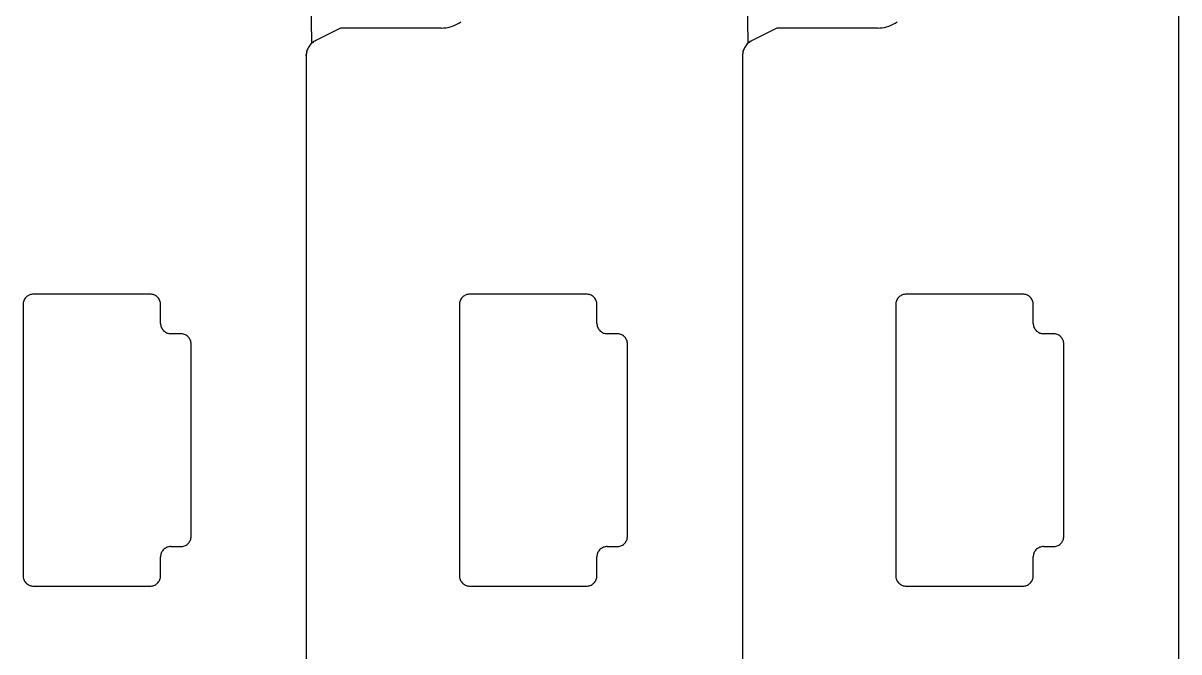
# Model space of a CAD drawing. Extents: x -22.1 to 21.9, y -13.2 to 13.2.
# Drawn here: x 10.696 to 12.02, y 2.646 to 3.367 of the extents above; entities that cross this region are included whole.
import ezdxf

# ---------------------------------------------------------------- set-up
doc = ezdxf.new("R2010")
doc.units = 0
doc.header["$MEASUREMENT"] = 0
doc.layers.get('0').update_dxf_attribs({"linetype": 'CONTINUOUS'})

msp = doc.modelspace()

# ---------------------------------------------------------------- linework, layer by layer
for p, q in [((11.0267, 3.3442), (11.0203, 3.834)), ((11.5267, 3.3442), (11.5203, 3.834)), ((12.0203, 1.9442), (12.0203, 3.834)), ((11.1879, 3.3638), (11.1904, 3.3647)), ((11.1904, 3.3647), (11.1928, 3.3659)), ((11.1928, 3.3659), (11.1951, 3.3672)), ((11.1951, 3.3672), (11.1974, 3.3686)), ((11.6879, 3.3638), (11.6904, 3.3647)), ((11.6904, 3.3647), (11.6928, 3.3659)), ((11.6928, 3.3659), (11.6951, 3.3672)), ((11.6951, 3.3672), (11.6974, 3.3686)), ((11.0597, 3.3615), (11.0312, 3.3473)), ((11.1748, 3.3615), (11.0597, 3.3615)), ((11.1748, 3.3615), (11.1775, 3.3616)), ((11.1775, 3.3616), (11.1801, 3.3619)), ((11.1801, 3.3619), (11.1828, 3.3623)), ((11.1828, 3.3623), (11.1854, 3.363)), ((11.1854, 3.363), (11.1879, 3.3638)), ((11.5597, 3.3615), (11.5312, 3.3473)), ((11.6748, 3.3615), (11.5597, 3.3615)), ((11.6748, 3.3615), (11.6775, 3.3616)), ((11.6775, 3.3616), (11.6801, 3.3619)), ((11.6801, 3.3619), (11.6828, 3.3623)), ((11.6828, 3.3623), (11.6854, 3.363)), ((11.6854, 3.363), (11.6879, 3.3638)), ((11.021, 3.3351), (11.022, 3.3376)), ((11.022, 3.3376), (11.0215, 3.3364)), ((11.0226, 3.3389), (11.022, 3.3376)), ((11.0232, 3.34), (11.0226, 3.3389)), ((11.024, 3.3412), (11.0232, 3.34)), ((11.0248, 3.3422), (11.024, 3.3412)), ((11.0257, 3.3433), (11.0248, 3.3422)), ((11.0267, 3.3442), (11.0257, 3.3433)), ((11.0277, 3.3451), (11.0267, 3.3442)), ((11.0288, 3.3459), (11.0277, 3.3451)), ((11.03, 3.3466), (11.0288, 3.3459)), ((11.0312, 3.3473), (11.03, 3.3466)), ((11.521, 3.3351), (11.522, 3.3376)), ((11.522, 3.3376), (11.5215, 3.3364)), ((11.5226, 3.3389), (11.522, 3.3376)), ((11.5232, 3.34), (11.5226, 3.3389)), ((11.524, 3.3412), (11.5232, 3.34)), ((11.5248, 3.3422), (11.524, 3.3412)), ((11.5257, 3.3433), (11.5248, 3.3422)), ((11.5267, 3.3442), (11.5257, 3.3433)), ((11.5277, 3.3451), (11.5267, 3.3442)), ((11.5288, 3.3459), (11.5277, 3.3451)), ((11.53, 3.3466), (11.5288, 3.3459)), ((11.5312, 3.3473), (11.53, 3.3466)), ((11.0205, 3.3324), (11.0203, 3.331)), ((11.0203, 3.3297), (11.0205, 3.3324)), ((11.0203, 3.331), (11.0203, 3.3297)), ((11.0203, 3.3297), (11.0203, 2.4485)), ((11.0207, 3.3337), (11.0205, 3.3324)), ((11.021, 3.3351), (11.0207, 3.3337)), ((11.0215, 3.3364), (11.021, 3.3351)), ((11.5205, 3.3324), (11.5203, 3.331)), ((11.5203, 3.331), (11.5203, 3.3297)), ((11.5203, 3.3297), (11.5203, 2.4485)), ((11.5207, 3.3337), (11.5205, 3.3324)), ((11.521, 3.3351), (11.5207, 3.3337)), ((11.5215, 3.3364), (11.521, 3.3351)), ((10.6961, 3.0468), (10.6959, 3.0457)), ((10.6963, 3.0478), (10.6961, 3.0468)), ((10.6967, 3.0489), (10.6963, 3.0478)), ((10.6971, 3.0499), (10.6967, 3.0489)), ((10.6976, 3.0508), (10.6971, 3.0499)), ((10.6983, 3.0517), (10.6976, 3.0508)), ((10.699, 3.0526), (10.6983, 3.0517)), ((10.6997, 3.0533), (10.699, 3.0526)), ((10.7006, 3.054), (10.6997, 3.0533)), ((10.7015, 3.0547), (10.7006, 3.054)), ((10.7024, 3.0552), (10.7015, 3.0547)), ((10.7034, 3.0556), (10.7024, 3.0552)), ((10.7045, 3.056), (10.7034, 3.0556)), ((10.7055, 3.0562), (10.7045, 3.056)), ((10.7066, 3.0564), (10.7055, 3.0562)), ((10.7077, 3.0564), (10.7066, 3.0564)), ((10.8415, 3.0564), (10.7077, 3.0564)), ((10.8426, 3.0564), (10.8415, 3.0564)), ((10.8437, 3.0562), (10.8426, 3.0564)), ((10.8448, 3.056), (10.8437, 3.0562)), ((10.8458, 3.0556), (10.8448, 3.056)), ((10.8468, 3.0552), (10.8458, 3.0556)), ((10.8478, 3.0547), (10.8468, 3.0552)), ((10.8487, 3.054), (10.8478, 3.0547)), ((10.8495, 3.0533), (10.8487, 3.054)), ((10.8503, 3.0526), (10.8495, 3.0533)), ((10.851, 3.0517), (10.8503, 3.0526)), ((10.8516, 3.0508), (10.851, 3.0517)), ((10.8521, 3.0499), (10.8516, 3.0508)), ((10.8526, 3.0489), (10.8521, 3.0499)), ((10.8529, 3.0478), (10.8526, 3.0489)), ((10.8532, 3.0468), (10.8529, 3.0478)), ((10.8533, 3.0457), (10.8532, 3.0468)), ((11.1961, 3.0468), (11.1959, 3.0457)), ((11.1963, 3.0478), (11.1961, 3.0468)), ((11.1967, 3.0489), (11.1963, 3.0478)), ((11.1971, 3.0499), (11.1967, 3.0489)), ((11.1976, 3.0508), (11.1971, 3.0499)), ((11.1983, 3.0517), (11.1976, 3.0508)), ((11.199, 3.0526), (11.1983, 3.0517)), ((11.1997, 3.0533), (11.199, 3.0526)), ((11.2006, 3.054), (11.1997, 3.0533)), ((11.2015, 3.0547), (11.2006, 3.054)), ((11.2024, 3.0552), (11.2015, 3.0547)), ((11.2034, 3.0556), (11.2024, 3.0552)), ((11.2045, 3.056), (11.2034, 3.0556)), ((11.2055, 3.0562), (11.2045, 3.056)), ((11.2066, 3.0564), (11.2055, 3.0562)), ((11.2077, 3.0564), (11.2066, 3.0564)), ((11.3415, 3.0564), (11.2077, 3.0564)), ((11.3426, 3.0564), (11.3415, 3.0564)), ((11.3437, 3.0562), (11.3426, 3.0564)), ((11.3448, 3.056), (11.3437, 3.0562)), ((11.3458, 3.0556), (11.3448, 3.056)), ((11.3468, 3.0552), (11.3458, 3.0556)), ((11.3478, 3.0547), (11.3468, 3.0552)), ((11.3487, 3.054), (11.3478, 3.0547)), ((11.3495, 3.0533), (11.3487, 3.054)), ((11.3503, 3.0526), (11.3495, 3.0533)), ((11.351, 3.0517), (11.3503, 3.0526)), ((11.3516, 3.0508), (11.351, 3.0517)), ((11.3521, 3.0499), (11.3516, 3.0508)), ((11.3526, 3.0489), (11.3521, 3.0499)), ((11.3529, 3.0478), (11.3526, 3.0489)), ((11.3532, 3.0468), (11.3529, 3.0478)), ((11.3533, 3.0457), (11.3532, 3.0468)), ((11.6961, 3.0468), (11.6959, 3.0457)), ((11.6963, 3.0478), (11.6961, 3.0468)), ((11.6967, 3.0489), (11.6963, 3.0478)), ((11.6971, 3.0499), (11.6967, 3.0489)), ((11.6976, 3.0508), (11.6971, 3.0499)), ((11.6983, 3.0517), (11.6976, 3.0508)), ((11.699, 3.0526), (11.6983, 3.0517)), ((11.6997, 3.0533), (11.699, 3.0526)), ((11.7006, 3.054), (11.6997, 3.0533)), ((11.7015, 3.0547), (11.7006, 3.054)), ((11.7024, 3.0552), (11.7015, 3.0547)), ((11.7034, 3.0556), (11.7024, 3.0552)), ((11.7045, 3.056), (11.7034, 3.0556)), ((11.7055, 3.0562), (11.7045, 3.056)), ((11.7066, 3.0564), (11.7055, 3.0562)), ((11.7077, 3.0564), (11.7066, 3.0564)), ((11.8415, 3.0564), (11.7077, 3.0564)), ((11.8426, 3.0564), (11.8415, 3.0564)), ((11.8437, 3.0562), (11.8426, 3.0564)), ((11.8448, 3.056), (11.8437, 3.0562)), ((11.8458, 3.0556), (11.8448, 3.056)), ((11.8468, 3.0552), (11.8458, 3.0556)), ((11.8478, 3.0547), (11.8468, 3.0552)), ((11.8487, 3.054), (11.8478, 3.0547)), ((11.8495, 3.0533), (11.8487, 3.054)), ((11.8503, 3.0526), (11.8495, 3.0533)), ((11.851, 3.0517), (11.8503, 3.0526)), ((11.8516, 3.0508), (11.851, 3.0517)), ((11.8521, 3.0499), (11.8516, 3.0508)), ((11.8526, 3.0489), (11.8521, 3.0499)), ((11.8529, 3.0478), (11.8526, 3.0489)), ((11.8532, 3.0468), (11.8529, 3.0478)), ((11.8533, 3.0457), (11.8532, 3.0468)), ((10.6959, 3.0457), (10.6959, 3.0446)), ((10.6959, 3.0446), (10.6959, 2.7336)), ((10.8534, 3.0446), (10.8533, 3.0457)), ((10.8534, 3.023), (10.8534, 3.0446)), ((11.1959, 3.0457), (11.1959, 3.0446)), ((11.1959, 3.0446), (11.1959, 2.7336)), ((11.3534, 3.0446), (11.3533, 3.0457)), ((11.3534, 3.023), (11.3534, 3.0446)), ((11.6959, 3.0457), (11.6959, 3.0446)), ((11.6959, 3.0446), (11.6959, 2.7336)), ((11.8534, 3.0446), (11.8533, 3.0457)), ((11.8534, 3.023), (11.8534, 3.0446)), ((10.8534, 3.023), (10.8534, 3.0219)), ((10.8534, 3.0219), (10.8536, 3.0208)), ((10.8536, 3.0208), (10.8538, 3.0197)), ((10.8538, 3.0197), (10.8542, 3.0187)), ((11.3534, 3.023), (11.3534, 3.0219)), ((11.3534, 3.0219), (11.3536, 3.0208)), ((11.3536, 3.0208), (11.3538, 3.0197)), ((11.3538, 3.0197), (11.3542, 3.0187)), ((11.8534, 3.023), (11.8534, 3.0219)), ((11.8534, 3.0219), (11.8536, 3.0208)), ((11.8536, 3.0208), (11.8538, 3.0197)), ((11.8538, 3.0197), (11.8542, 3.0187)), ((10.8542, 3.0187), (10.8546, 3.0177)), ((10.8546, 3.0177), (10.8551, 3.0167)), ((10.8551, 3.0167), (10.8557, 3.0158)), ((10.8557, 3.0158), (10.8564, 3.015)), ((10.8564, 3.015), (10.8572, 3.0142)), ((10.8572, 3.0142), (10.8581, 3.0135)), ((10.8581, 3.0135), (10.859, 3.0129)), ((10.859, 3.0129), (10.8599, 3.0124)), ((10.8599, 3.0124), (10.8609, 3.0119)), ((10.8609, 3.0119), (10.8619, 3.0116)), ((10.8619, 3.0116), (10.863, 3.0113)), ((10.863, 3.0113), (10.8641, 3.0112)), ((10.8641, 3.0112), (10.8652, 3.0111)), ((10.8765, 3.0111), (10.8652, 3.0111)), ((10.8776, 3.0111), (10.8765, 3.0111)), ((10.8787, 3.0109), (10.8776, 3.0111)), ((10.8798, 3.0107), (10.8787, 3.0109)), ((10.8808, 3.0103), (10.8798, 3.0107)), ((10.8818, 3.0099), (10.8808, 3.0103)), ((10.8828, 3.0094), (10.8818, 3.0099)), ((10.8837, 3.0088), (10.8828, 3.0094)), ((10.8845, 3.0081), (10.8837, 3.0088)), ((10.8853, 3.0073), (10.8845, 3.0081)), ((10.886, 3.0065), (10.8853, 3.0073)), ((10.8866, 3.0056), (10.886, 3.0065)), ((11.3542, 3.0187), (11.3546, 3.0177)), ((11.3546, 3.0177), (11.3551, 3.0167)), ((11.3551, 3.0167), (11.3557, 3.0158)), ((11.3557, 3.0158), (11.3564, 3.015)), ((11.3564, 3.015), (11.3572, 3.0142)), ((11.3572, 3.0142), (11.3581, 3.0135)), ((11.3581, 3.0135), (11.359, 3.0129)), ((11.359, 3.0129), (11.3599, 3.0124)), ((11.3599, 3.0124), (11.3609, 3.0119)), ((11.3609, 3.0119), (11.3619, 3.0116)), ((11.3619, 3.0116), (11.363, 3.0113)), ((11.363, 3.0113), (11.3641, 3.0112)), ((11.3641, 3.0112), (11.3652, 3.0111)), ((11.3765, 3.0111), (11.3652, 3.0111)), ((11.3776, 3.0111), (11.3765, 3.0111)), ((11.3787, 3.0109), (11.3776, 3.0111)), ((11.3798, 3.0107), (11.3787, 3.0109)), ((11.3808, 3.0103), (11.3798, 3.0107)), ((11.3818, 3.0099), (11.3808, 3.0103)), ((11.3828, 3.0094), (11.3818, 3.0099)), ((11.3837, 3.0088), (11.3828, 3.0094)), ((11.3845, 3.0081), (11.3837, 3.0088)), ((11.3853, 3.0073), (11.3845, 3.0081)), ((11.386, 3.0065), (11.3853, 3.0073)), ((11.3866, 3.0056), (11.386, 3.0065)), ((11.8542, 3.0187), (11.8546, 3.0177)), ((11.8546, 3.0177), (11.8551, 3.0167)), ((11.8551, 3.0167), (11.8557, 3.0158)), ((11.8557, 3.0158), (11.8564, 3.015)), ((11.8564, 3.015), (11.8572, 3.0142)), ((11.8572, 3.0142), (11.8581, 3.0135)), ((11.8581, 3.0135), (11.859, 3.0129)), ((11.859, 3.0129), (11.8599, 3.0124)), ((11.8599, 3.0124), (11.8609, 3.0119)), ((11.8609, 3.0119), (11.8619, 3.0116)), ((11.8619, 3.0116), (11.863, 3.0113)), ((11.863, 3.0113), (11.8641, 3.0112)), ((11.8641, 3.0112), (11.8652, 3.0111)), ((11.8765, 3.0111), (11.8652, 3.0111)), ((11.8776, 3.0111), (11.8765, 3.0111)), ((11.8787, 3.0109), (11.8776, 3.0111)), ((11.8798, 3.0107), (11.8787, 3.0109)), ((11.8808, 3.0103), (11.8798, 3.0107)), ((11.8818, 3.0099), (11.8808, 3.0103)), ((11.8828, 3.0094), (11.8818, 3.0099)), ((11.8837, 3.0088), (11.8828, 3.0094)), ((11.8845, 3.0081), (11.8837, 3.0088)), ((11.8853, 3.0073), (11.8845, 3.0081)), ((11.886, 3.0065), (11.8853, 3.0073)), ((11.8866, 3.0056), (11.886, 3.0065)), ((10.8871, 3.0046), (10.8866, 3.0056)), ((10.8876, 3.0036), (10.8871, 3.0046)), ((10.8879, 3.0026), (10.8876, 3.0036)), ((10.8882, 3.0015), (10.8879, 3.0026)), ((10.8883, 3.0004), (10.8882, 3.0015)), ((10.8884, 2.9993), (10.8883, 3.0004)), ((10.8884, 2.7789), (10.8884, 2.9993)), ((11.3871, 3.0046), (11.3866, 3.0056)), ((11.3876, 3.0036), (11.3871, 3.0046)), ((11.3879, 3.0026), (11.3876, 3.0036)), ((11.3882, 3.0015), (11.3879, 3.0026)), ((11.3883, 3.0004), (11.3882, 3.0015)), ((11.3884, 2.9993), (11.3883, 3.0004)), ((11.3884, 2.7789), (11.3884, 2.9993)), ((11.8871, 3.0046), (11.8866, 3.0056)), ((11.8876, 3.0036), (11.8871, 3.0046)), ((11.8879, 3.0026), (11.8876, 3.0036)), ((11.8882, 3.0015), (11.8879, 3.0026)), ((11.8883, 3.0004), (11.8882, 3.0015)), ((11.8884, 2.9993), (11.8883, 3.0004)), ((11.8884, 2.7789), (11.8884, 2.9993)), ((10.8808, 2.7678), (10.8818, 2.7683)), ((10.8818, 2.7683), (10.8828, 2.7688)), ((10.8828, 2.7688), (10.8837, 2.7694)), ((10.8837, 2.7694), (10.8845, 2.7701)), ((10.8845, 2.7701), (10.8853, 2.7709)), ((10.8853, 2.7709), (10.886, 2.7717)), ((10.886, 2.7717), (10.8866, 2.7726)), ((10.8866, 2.7726), (10.8871, 2.7736)), ((10.8871, 2.7736), (10.8876, 2.7746)), ((10.8876, 2.7746), (10.8879, 2.7756)), ((10.8879, 2.7756), (10.8882, 2.7767)), ((10.8882, 2.7767), (10.8883, 2.7778)), ((10.8883, 2.7778), (10.8884, 2.7789)), ((11.3808, 2.7678), (11.3818, 2.7683)), ((11.3818, 2.7683), (11.3828, 2.7688)), ((11.3828, 2.7688), (11.3837, 2.7694)), ((11.3837, 2.7694), (11.3845, 2.7701)), ((11.3845, 2.7701), (11.3853, 2.7709)), ((11.3853, 2.7709), (11.386, 2.7717)), ((11.386, 2.7717), (11.3866, 2.7726)), ((11.3866, 2.7726), (11.3871, 2.7736)), ((11.3871, 2.7736), (11.3876, 2.7746)), ((11.3876, 2.7746), (11.3879, 2.7756)), ((11.3879, 2.7756), (11.3882, 2.7767)), ((11.3882, 2.7767), (11.3883, 2.7778)), ((11.3883, 2.7778), (11.3884, 2.7789)), ((11.8808, 2.7678), (11.8818, 2.7683)), ((11.8818, 2.7683), (11.8828, 2.7688)), ((11.8828, 2.7688), (11.8837, 2.7694)), ((11.8837, 2.7694), (11.8845, 2.7701)), ((11.8845, 2.7701), (11.8853, 2.7709)), ((11.8853, 2.7709), (11.886, 2.7717)), ((11.886, 2.7717), (11.8866, 2.7726)), ((11.8866, 2.7726), (11.8871, 2.7736)), ((11.8871, 2.7736), (11.8876, 2.7746)), ((11.8876, 2.7746), (11.8879, 2.7756)), ((11.8879, 2.7756), (11.8882, 2.7767)), ((11.8882, 2.7767), (11.8883, 2.7778)), ((11.8883, 2.7778), (11.8884, 2.7789)), ((10.8536, 2.7574), (10.8534, 2.7563)), ((10.8534, 2.7563), (10.8534, 2.7552)), ((10.8534, 2.7336), (10.8534, 2.7552)), ((10.8538, 2.7585), (10.8536, 2.7574)), ((10.8542, 2.7595), (10.8538, 2.7585)), ((10.8546, 2.7605), (10.8542, 2.7595)), ((10.8551, 2.7615), (10.8546, 2.7605)), ((10.8557, 2.7624), (10.8551, 2.7615)), ((10.8564, 2.7632), (10.8557, 2.7624)), ((10.8572, 2.764), (10.8564, 2.7632)), ((10.8581, 2.7647), (10.8572, 2.764)), ((10.859, 2.7653), (10.8581, 2.7647)), ((10.8599, 2.7658), (10.859, 2.7653)), ((10.8609, 2.7663), (10.8599, 2.7658)), ((10.8619, 2.7666), (10.8609, 2.7663)), ((10.863, 2.7668), (10.8619, 2.7666)), ((10.8641, 2.767), (10.863, 2.7668)), ((10.8652, 2.7671), (10.8641, 2.767)), ((10.8652, 2.7671), (10.8765, 2.7671)), ((10.8765, 2.7671), (10.8776, 2.7671)), ((10.8776, 2.7671), (10.8787, 2.7673)), ((10.8787, 2.7673), (10.8798, 2.7675)), ((10.8798, 2.7675), (10.8808, 2.7678)), ((11.3536, 2.7574), (11.3534, 2.7563)), ((11.3534, 2.7563), (11.3534, 2.7552)), ((11.3534, 2.7336), (11.3534, 2.7552)), ((11.3538, 2.7585), (11.3536, 2.7574)), ((11.3542, 2.7595), (11.3538, 2.7585)), ((11.3546, 2.7605), (11.3542, 2.7595)), ((11.3551, 2.7615), (11.3546, 2.7605)), ((11.3557, 2.7624), (11.3551, 2.7615)), ((11.3564, 2.7632), (11.3557, 2.7624)), ((11.3572, 2.764), (11.3564, 2.7632)), ((11.3581, 2.7647), (11.3572, 2.764)), ((11.359, 2.7653), (11.3581, 2.7647)), ((11.3599, 2.7658), (11.359, 2.7653)), ((11.3609, 2.7663), (11.3599, 2.7658)), ((11.3619, 2.7666), (11.3609, 2.7663)), ((11.363, 2.7668), (11.3619, 2.7666)), ((11.3641, 2.767), (11.363, 2.7668)), ((11.3652, 2.7671), (11.3641, 2.767)), ((11.3652, 2.7671), (11.3765, 2.7671)), ((11.3765, 2.7671), (11.3776, 2.7671)), ((11.3776, 2.7671), (11.3787, 2.7673)), ((11.3787, 2.7673), (11.3798, 2.7675)), ((11.3798, 2.7675), (11.3808, 2.7678)), ((11.8536, 2.7574), (11.8534, 2.7563)), ((11.8534, 2.7563), (11.8534, 2.7552)), ((11.8534, 2.7336), (11.8534, 2.7552)), ((11.8538, 2.7585), (11.8536, 2.7574)), ((11.8542, 2.7595), (11.8538, 2.7585)), ((11.8546, 2.7605), (11.8542, 2.7595)), ((11.8551, 2.7615), (11.8546, 2.7605)), ((11.8557, 2.7624), (11.8551, 2.7615)), ((11.8564, 2.7632), (11.8557, 2.7624)), ((11.8572, 2.764), (11.8564, 2.7632)), ((11.8581, 2.7647), (11.8572, 2.764)), ((11.859, 2.7653), (11.8581, 2.7647)), ((11.8599, 2.7658), (11.859, 2.7653)), ((11.8609, 2.7663), (11.8599, 2.7658)), ((11.8619, 2.7666), (11.8609, 2.7663)), ((11.863, 2.7668), (11.8619, 2.7666)), ((11.8641, 2.767), (11.863, 2.7668)), ((11.8652, 2.7671), (11.8641, 2.767)), ((11.8652, 2.7671), (11.8765, 2.7671)), ((11.8765, 2.7671), (11.8776, 2.7671)), ((11.8776, 2.7671), (11.8787, 2.7673)), ((11.8787, 2.7673), (11.8798, 2.7675)), ((11.8798, 2.7675), (11.8808, 2.7678)), ((10.6959, 2.7336), (10.6959, 2.7325)), ((10.6959, 2.7325), (10.6961, 2.7314)), ((10.6961, 2.7314), (10.6963, 2.7304)), ((10.6963, 2.7304), (10.6967, 2.7293)), ((10.6967, 2.7293), (10.6971, 2.7283)), ((10.6971, 2.7283), (10.6976, 2.7274)), ((10.8516, 2.7274), (10.8521, 2.7283)), ((10.8521, 2.7283), (10.8526, 2.7293)), ((10.8526, 2.7293), (10.8529, 2.7304)), ((10.8529, 2.7304), (10.8532, 2.7314)), ((10.8532, 2.7314), (10.8533, 2.7325)), ((10.8533, 2.7325), (10.8534, 2.7336)), ((11.1959, 2.7336), (11.1959, 2.7325)), ((11.1959, 2.7325), (11.1961, 2.7314)), ((11.1961, 2.7314), (11.1963, 2.7304)), ((11.1963, 2.7304), (11.1967, 2.7293)), ((11.1967, 2.7293), (11.1971, 2.7283)), ((11.1971, 2.7283), (11.1976, 2.7274)), ((11.3516, 2.7274), (11.3521, 2.7283)), ((11.3521, 2.7283), (11.3526, 2.7293)), ((11.3526, 2.7293), (11.3529, 2.7304)), ((11.3529, 2.7304), (11.3532, 2.7314)), ((11.3532, 2.7314), (11.3533, 2.7325)), ((11.3533, 2.7325), (11.3534, 2.7336)), ((11.6959, 2.7336), (11.6959, 2.7325)), ((11.6959, 2.7325), (11.6961, 2.7314)), ((11.6961, 2.7314), (11.6963, 2.7304)), ((11.6963, 2.7304), (11.6967, 2.7293)), ((11.6967, 2.7293), (11.6971, 2.7283)), ((11.6971, 2.7283), (11.6976, 2.7274)), ((11.8516, 2.7274), (11.8521, 2.7283)), ((11.8521, 2.7283), (11.8526, 2.7293)), ((11.8526, 2.7293), (11.8529, 2.7304)), ((11.8529, 2.7304), (11.8532, 2.7314)), ((11.8532, 2.7314), (11.8533, 2.7325)), ((11.8533, 2.7325), (11.8534, 2.7336)), ((10.6976, 2.7274), (10.6983, 2.7265)), ((10.6983, 2.7265), (10.699, 2.7256)), ((10.699, 2.7256), (10.6997, 2.7249)), ((10.6997, 2.7249), (10.7006, 2.7242)), ((10.7006, 2.7242), (10.7015, 2.7235)), ((10.7015, 2.7235), (10.7024, 2.723)), ((10.7024, 2.723), (10.7034, 2.7226)), ((10.7034, 2.7226), (10.7045, 2.7222)), ((10.7045, 2.7222), (10.7055, 2.722)), ((10.7055, 2.722), (10.7066, 2.7218)), ((10.7066, 2.7218), (10.7077, 2.7218)), ((10.7077, 2.7218), (10.8415, 2.7218)), ((10.8415, 2.7218), (10.8426, 2.7218)), ((10.8426, 2.7218), (10.8437, 2.722)), ((10.8437, 2.722), (10.8448, 2.7222)), ((10.8448, 2.7222), (10.8458, 2.7226)), ((10.8458, 2.7226), (10.8468, 2.723)), ((10.8468, 2.723), (10.8478, 2.7235)), ((10.8478, 2.7235), (10.8487, 2.7242)), ((10.8487, 2.7242), (10.8495, 2.7249)), ((10.8495, 2.7249), (10.8503, 2.7256)), ((10.8503, 2.7256), (10.851, 2.7265)), ((10.851, 2.7265), (10.8516, 2.7274)), ((11.1976, 2.7274), (11.1983, 2.7265)), ((11.1983, 2.7265), (11.199, 2.7256)), ((11.199, 2.7256), (11.1997, 2.7249)), ((11.1997, 2.7249), (11.2006, 2.7242)), ((11.2006, 2.7242), (11.2015, 2.7235)), ((11.2015, 2.7235), (11.2024, 2.723)), ((11.2024, 2.723), (11.2034, 2.7226)), ((11.2034, 2.7226), (11.2045, 2.7222)), ((11.2045, 2.7222), (11.2055, 2.722)), ((11.2055, 2.722), (11.2066, 2.7218)), ((11.2066, 2.7218), (11.2077, 2.7218)), ((11.2077, 2.7218), (11.3415, 2.7218)), ((11.3415, 2.7218), (11.3426, 2.7218)), ((11.3426, 2.7218), (11.3437, 2.722)), ((11.3437, 2.722), (11.3448, 2.7222)), ((11.3448, 2.7222), (11.3458, 2.7226)), ((11.3458, 2.7226), (11.3468, 2.723)), ((11.3468, 2.723), (11.3478, 2.7235)), ((11.3478, 2.7235), (11.3487, 2.7242)), ((11.3487, 2.7242), (11.3495, 2.7249)), ((11.3495, 2.7249), (11.3503, 2.7256)), ((11.3503, 2.7256), (11.351, 2.7265)), ((11.351, 2.7265), (11.3516, 2.7274)), ((11.6976, 2.7274), (11.6983, 2.7265)), ((11.6983, 2.7265), (11.699, 2.7256)), ((11.699, 2.7256), (11.6997, 2.7249)), ((11.6997, 2.7249), (11.7006, 2.7242)), ((11.7006, 2.7242), (11.7015, 2.7235)), ((11.7015, 2.7235), (11.7024, 2.723)), ((11.7024, 2.723), (11.7034, 2.7226)), ((11.7034, 2.7226), (11.7045, 2.7222)), ((11.7045, 2.7222), (11.7055, 2.722)), ((11.7055, 2.722), (11.7066, 2.7218)), ((11.7066, 2.7218), (11.7077, 2.7218)), ((11.7077, 2.7218), (11.8415, 2.7218)), ((11.8415, 2.7218), (11.8426, 2.7218)), ((11.8426, 2.7218), (11.8437, 2.722)), ((11.8437, 2.722), (11.8448, 2.7222)), ((11.8448, 2.7222), (11.8458, 2.7226)), ((11.8458, 2.7226), (11.8468, 2.723)), ((11.8468, 2.723), (11.8478, 2.7235)), ((11.8478, 2.7235), (11.8487, 2.7242)), ((11.8487, 2.7242), (11.8495, 2.7249)), ((11.8495, 2.7249), (11.8503, 2.7256)), ((11.8503, 2.7256), (11.851, 2.7265)), ((11.851, 2.7265), (11.8516, 2.7274))]:
    msp.add_line(p, q)

doc.saveas('drawing.dxf')
